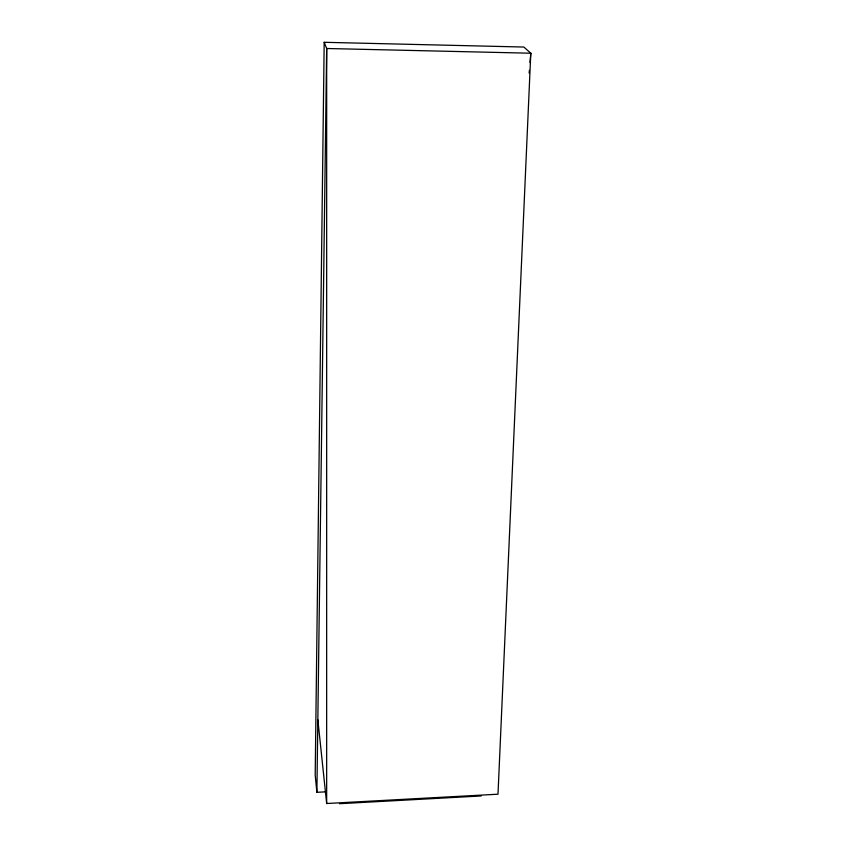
<?xml version="1.0" encoding="UTF-8"?>
<svg xmlns="http://www.w3.org/2000/svg" width="846" height="846" viewBox="0 0 846 846"><rect width="100%" height="100%" fill="white"/><g stroke="black" fill="none" stroke-linecap="round" stroke-linejoin="round"><path stroke-width="1.27" d="M530.019 62.53L530.802 53.213L523.854 47.038L324.187 42.3L315.198 775.105L316.89 792.311L326.112 791.824M316.89 792.311L326.672 48.497L324.187 42.3M530.791 53.319L497.998 794.204L326.662 803.51L326.672 48.497L530.802 53.213M529.141 73.052L529.374 70.334M339.521 803.7L481.141 795.97M317.842 719.745L326.662 803.51"/></g></svg>
